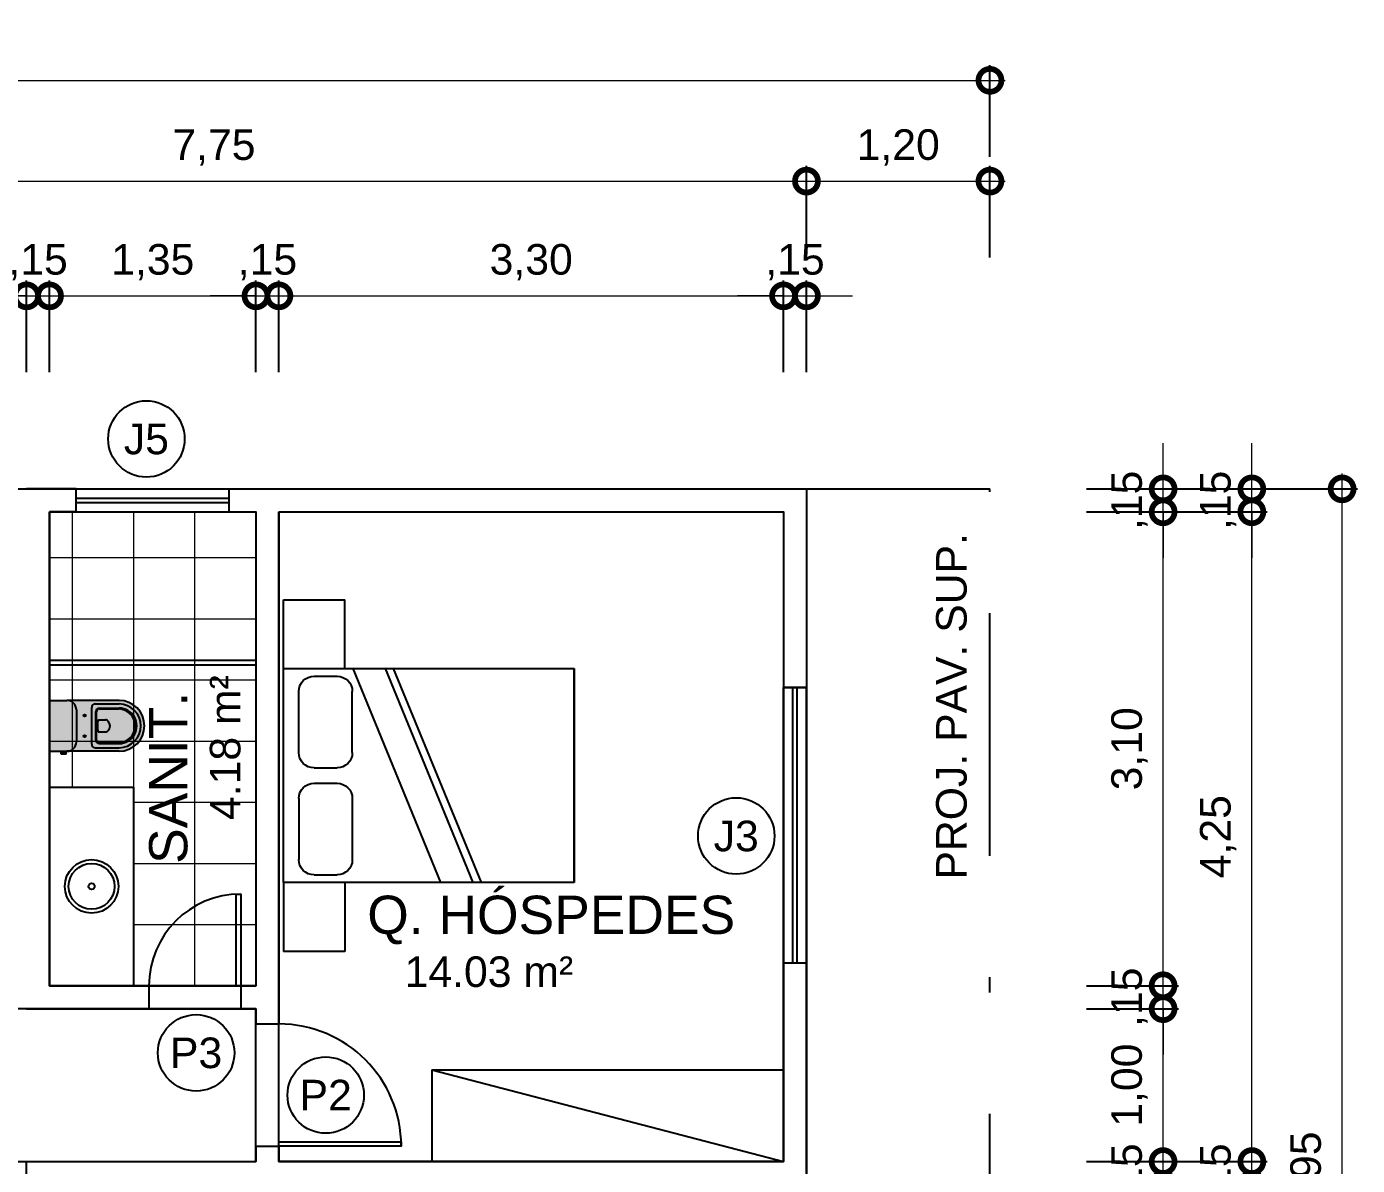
# Model space of a CAD drawing. Header units: metres. Extents: x 47788.9 to 47882.9, y 23411 to 23449.6.
# Drawn here: x 47833.12 to 47841.82, y 23425.49 to 23432.94 of the extents above; entities that cross this region are included whole.
import ezdxf
from ezdxf.enums import TextEntityAlignment as Align

# ---------------------------------------------------------------- set-up
doc = ezdxf.new("R2010")
doc.units = ezdxf.units.M
doc.header["$LTSCALE"] = 0.25
doc.linetypes.add('DASHDOT2', pattern=[12.7, 6.35, -3.175, 0, -3.175])
for name, color, linetype in [('0 @ 0.1', 7, 'Continuous'), ('ARQ_ALV CT', 5, 'Continuous'), ('ARQ_ALV VS', 2, 'Continuous'), ('ARQ_ESQ CT', 30, 'Continuous'), ('ARQ_MOB 01', 1, 'Continuous'), ('ARQ_PISO 01', 1, 'Continuous'), ('ARQ_PROJ SUP', 1, 'DASHDOT2'), ('ARQ_SAN 01', 1, 'Continuous'), ('ARQ_SAN 02', 2, 'Continuous'), ('ARQ_SIMB 01', 1, 'Continuous'), ('ARQ_TXT 01', 1, 'Continuous'), ('LOUÇA', 2, 'Continuous'), ('SIMB_02', 2, 'Continuous'), ('SIMB_TXT', 1, 'Continuous')]:
    doc.layers.add(name, color=color, linetype=linetype)
doc.layers.add('ARQ_0_AREAS', color=7, linetype='Continuous', true_color=0x5a1694, plot=False)
doc.layers.add('ARQ_CINZA 03', color=252, linetype='Continuous', lineweight=9)
doc.layers.add('ARQ_COTA_AZUL', color=5, linetype='Continuous', lineweight=20, true_color=0x0000ff)
doc.styles.add('Annot_2.0mm', font='arial.ttf', dxfattribs={"height": 2})
doc.styles.add('Annot_2.5mm', font='arial.ttf', dxfattribs={"height": 2.5})
doc.styles.add('cota', font='arial.ttf')
doc.styles.add('SIMB', font='arial.ttf')
doc.dimstyles.new('Info 01 - annot', dxfattribs={"dimtxt": 2, "dimasz": 3, "dimexe": 1, "dimexo": 1, "dimgap": 1, "dimtad": 1, "dimzin": 4, "dimtxsty": 'cota', "dimblk": 'DOTSMALL', "dimcen": 2, "dimdle": 1, "dimclrd": 256, "dimclre": 256, "dimclrt": 1, "dimazin": 2, "dimtfac": 0.09, "dimtix": 1, "dimtmove": 2, "dimatfit": 2, "dimfxl": 5, "dimfxlon": 1, "dimtolj": 1, "dimtzin": 4, "dimlwd": -1, "dimarcsym": 1})

# ---------------------------------------------------------------- blocks, each defined once
blk = doc.blocks.new('VASO_BELL')
at = {"true_color": 0xffffff}
h = blk.add_hatch(color=7, dxfattribs=at)
h.dxf.hatch_style = 1
edge = h.paths.add_edge_path()
edge.add_line((0, 0), (0.37, 0))
edge.add_line((0.37, 0), (0.37, -0.126))
edge.add_line((0.37, -0.126), (0.37, -0.505))
edge.add_arc((0.185, -0.505), 0.185, -180, 0, ccw=False)
edge.add_line((0, -0.505), (0, -0.126))
edge.add_line((0, -0.126), (0, 0))
h = blk.add_hatch(color=7, dxfattribs=at)
h.dxf.hatch_style = 1
h.paths.add_polyline_path([(-0.0067, -0.0855), (-0.0217, -0.0855), (-0.0217, -0.1205), (-0.0067, -0.1205)])
h = blk.add_hatch(color=7, dxfattribs=at)
h.dxf.hatch_style = 1
h.paths.add_polyline_path([(0, -0.089), (-0.0067, -0.089), (-0.0067, -0.1171), (0, -0.1171)])
at = {"layer": 'ARQ_SAN 01'}
for p, q in [((0.0565, -0.3611), (0.0565, -0.505)), ((0.0625, -0.3611), (0.0625, -0.505)), ((0.0815, -0.3361), (0.2885, -0.3361)), ((0.0815, -0.3421), (0.2885, -0.3421)), ((0.141, -0.3532), (0.141, -0.4061)), ((0.229, -0.3532), (0.229, -0.4061)), ((0.3075, -0.3611), (0.3075, -0.505)), ((0.3135, -0.3611), (0.3135, -0.505))]:
    blk.add_line(p, q, dxfattribs=at)
for centre in [(0.11, -0.255), (0.26, -0.255)]:
    blk.add_circle(centre, 0.0075, dxfattribs=at)
for centre, radius, start, end in [((0.0815, -0.3611), 0.025, 90, 180), ((0.0815, -0.3611), 0.019, 90, 180), ((0.1911, -0.5922), 0.2442, 91.42642, 101.83306), ((0.1789, -0.5922), 0.2442, 78.16694, 88.57358), ((0.2885, -0.3611), 0.025, 0, 90), ((0.2885, -0.3611), 0.019, 0, 90), ((0.168, -0.4061), 0.027, 180, 229.16778), ((0.185, -0.3864), 0.053, 229.16778, 310.83222), ((0.202, -0.4061), 0.027, 310.83222, 0), ((0.185, -0.5055), 0.1285, 179.77728, 0.22272), ((0.185, -0.4994), 0.1226, 182.60055, 357.39945)]:
    blk.add_arc(centre, radius, start, end, dxfattribs=at)
at = {"layer": 'ARQ_SAN 02'}
for p, q in [((0, 0), (0, -0.126)), ((0, 0), (0.37, 0)), ((0.37, 0), (0.37, -0.126)), ((-0.0217, -0.0855), (-0.0065, -0.0855)), ((-0.0217, -0.1205), (-0.0217, -0.0855)), ((-0.0067, -0.1205), (-0.0067, -0.0855)), ((0, -0.089), (-0.0067, -0.089)), ((-0.0217, -0.1205), (-0.0067, -0.1205)), ((0, -0.1171), (-0.0067, -0.1171)), ((0, -0.505), (0, -0.126)), ((0.37, -0.505), (0.37, -0.126)), ((0.301, -0.195), (0.069, -0.195)), ((0.026, -0.3311), (0.026, -0.505)), ((0.051, -0.3061), (0.319, -0.3061)), ((0.344, -0.3311), (0.344, -0.505))]:
    blk.add_line(p, q, dxfattribs=at)
for centre, radius, start, end in [((0.069, -0.126), 0.069, 180, 270), ((0.301, -0.126), 0.069, 270, 0), ((0.051, -0.3311), 0.025, 90, 180), ((0.319, -0.3311), 0.025, 0, 90), ((0.185, -0.505), 0.185, 180, 0), ((0.185, -0.505), 0.159, 180, 0)]:
    blk.add_arc(centre, radius, start, end, dxfattribs=at)
blk = doc.blocks.new('_DotSmall')
at = {"color": 0, "linetype": 'ByBlock', "const_width": 0.5}
blk.add_lwpolyline([(-0.0625, 0, 1), (0.0625, 0, 1)], format="xyb", close=True, dxfattribs=at)
blk = doc.blocks.new('*D73')
at = {"layer": 'ARQ_COTA_AZUL', "transparency": 16777216}
for p, q in [((47840.551, 23425.5128), (47840.551, 23425.8128)), ((47840.551, 23425.3628), (47840.551, 23425.5128)), ((47840.551, 23425.3628), (47840.551, 23425.0628))]:
    blk.add_line(p, q, dxfattribs=at)
at = {"layer": 'ARQ_COTA_AZUL', "lineweight": -2, "transparency": 16777216}
for p, q in [((47840.051, 23425.5128), (47840.651, 23425.5128)), ((47840.051, 23425.3628), (47840.651, 23425.3628))]:
    blk.add_line(p, q, dxfattribs=at)
at = {"layer": 'Defpoints', "color": 0, "transparency": 16777216}
for p in [(47838.0688, 23425.5128), (47840.551, 23425.5128), (47838.0688, 23425.3628)]:
    blk.add_point(p, dxfattribs=at)
at = {"layer": 'ARQ_COTA_AZUL', "transparency": 16777216, "xscale": 0.3, "yscale": 0.3, "zscale": 0.3}
for p, rotation in [((47840.551, 23425.5128), 270), ((47840.551, 23425.3628), 90)]:
    blk.add_blockref('_DotSmall', p, dxfattribs=dict(at, rotation=rotation))
at = {"layer": 'ARQ_COTA_AZUL', "color": 1, "transparency": 16777216, "insert": (47840.3308, 23425.4378), "char_height": 0.2, "attachment_point": 5, "rotation": 90, "style": 'cota'}
blk.add_mtext('\\A1;,15', dxfattribs=at)
blk = doc.blocks.new('*D74')
at = {"layer": 'ARQ_COTA_AZUL', "transparency": 16777216}
blk.add_line((47840.551, 23425.4128), (47840.551, 23426.6128), dxfattribs=at)
at = {"layer": 'ARQ_COTA_AZUL', "lineweight": -2, "transparency": 16777216}
for p, q in [((47840.051, 23426.5128), (47840.651, 23426.5128)), ((47840.051, 23425.5128), (47840.651, 23425.5128))]:
    blk.add_line(p, q, dxfattribs=at)
at = {"layer": 'Defpoints', "color": 0, "transparency": 16777216}
for p in [(47833.9188, 23426.5128), (47840.551, 23426.5128), (47838.0688, 23425.5128)]:
    blk.add_point(p, dxfattribs=at)
at = {"layer": 'ARQ_COTA_AZUL', "transparency": 16777216, "xscale": 0.3, "yscale": 0.3, "zscale": 0.3}
for p, rotation in [((47840.551, 23426.5128), 90), ((47840.551, 23425.5128), 270)]:
    blk.add_blockref('_DotSmall', p, dxfattribs=dict(at, rotation=rotation))
at = {"layer": 'ARQ_COTA_AZUL', "color": 1, "transparency": 16777216, "insert": (47840.3308, 23426.0128), "char_height": 0.2, "attachment_point": 5, "rotation": 90, "style": 'cota'}
blk.add_mtext('\\A1;1,00', dxfattribs=at)
blk = doc.blocks.new('*D75')
at = {"layer": 'ARQ_COTA_AZUL', "transparency": 16777216}
for p, q in [((47840.551, 23426.6628), (47840.551, 23426.9628)), ((47840.551, 23426.5128), (47840.551, 23426.6628)), ((47840.551, 23426.5128), (47840.551, 23426.2128))]:
    blk.add_line(p, q, dxfattribs=at)
at = {"layer": 'ARQ_COTA_AZUL', "lineweight": -2, "transparency": 16777216}
for p, q in [((47840.051, 23426.6628), (47840.651, 23426.6628)), ((47840.051, 23426.5128), (47840.651, 23426.5128))]:
    blk.add_line(p, q, dxfattribs=at)
at = {"layer": 'Defpoints', "color": 0, "transparency": 16777216}
for p in [(47833.9188, 23426.6628), (47840.551, 23426.6628), (47833.9188, 23426.5128)]:
    blk.add_point(p, dxfattribs=at)
at = {"layer": 'ARQ_COTA_AZUL', "transparency": 16777216, "xscale": 0.3, "yscale": 0.3, "zscale": 0.3}
for p, rotation in [((47840.551, 23426.6628), 270), ((47840.551, 23426.5128), 90)]:
    blk.add_blockref('_DotSmall', p, dxfattribs=dict(at, rotation=rotation))
at = {"layer": 'ARQ_COTA_AZUL', "color": 1, "transparency": 16777216, "insert": (47840.3308, 23426.5878), "char_height": 0.2, "attachment_point": 5, "rotation": 90, "style": 'cota'}
blk.add_mtext('\\A1;,15', dxfattribs=at)
blk = doc.blocks.new('*D76')
at = {"layer": 'ARQ_COTA_AZUL', "transparency": 16777216}
blk.add_line((47840.551, 23426.5628), (47840.551, 23429.8628), dxfattribs=at)
at = {"layer": 'ARQ_COTA_AZUL', "lineweight": -2, "transparency": 16777216}
for p, q in [((47840.051, 23429.7628), (47840.651, 23429.7628)), ((47840.051, 23426.6628), (47840.651, 23426.6628))]:
    blk.add_line(p, q, dxfattribs=at)
at = {"layer": 'Defpoints', "color": 0, "transparency": 16777216}
for p in [(47838.0688, 23429.7628), (47840.551, 23429.7628), (47833.9188, 23426.6628)]:
    blk.add_point(p, dxfattribs=at)
at = {"layer": 'ARQ_COTA_AZUL', "transparency": 16777216, "xscale": 0.3, "yscale": 0.3, "zscale": 0.3}
for p, rotation in [((47840.551, 23429.7628), 90), ((47840.551, 23426.6628), 270)]:
    blk.add_blockref('_DotSmall', p, dxfattribs=dict(at, rotation=rotation))
at = {"layer": 'ARQ_COTA_AZUL', "color": 1, "transparency": 16777216, "insert": (47840.3308, 23428.2128), "char_height": 0.2, "attachment_point": 5, "rotation": 90, "style": 'cota'}
blk.add_mtext('\\A1;3,10', dxfattribs=at)
blk = doc.blocks.new('*D77')
at = {"layer": 'ARQ_COTA_AZUL', "transparency": 16777216}
for p, q in [((47840.551, 23429.9128), (47840.551, 23430.2128)), ((47840.551, 23429.7628), (47840.551, 23429.9128)), ((47840.551, 23429.7628), (47840.551, 23429.4628))]:
    blk.add_line(p, q, dxfattribs=at)
at = {"layer": 'ARQ_COTA_AZUL', "lineweight": -2, "transparency": 16777216}
for p, q in [((47840.051, 23429.9128), (47840.651, 23429.9128)), ((47840.051, 23429.7628), (47840.651, 23429.7628))]:
    blk.add_line(p, q, dxfattribs=at)
at = {"layer": 'Defpoints', "color": 0, "transparency": 16777216}
for p in [(47838.2188, 23429.9128), (47840.551, 23429.9128), (47838.0688, 23429.7628)]:
    blk.add_point(p, dxfattribs=at)
at = {"layer": 'ARQ_COTA_AZUL', "transparency": 16777216, "xscale": 0.3, "yscale": 0.3, "zscale": 0.3}
for p, rotation in [((47840.551, 23429.9128), 270), ((47840.551, 23429.7628), 90)]:
    blk.add_blockref('_DotSmall', p, dxfattribs=dict(at, rotation=rotation))
at = {"layer": 'ARQ_COTA_AZUL', "color": 1, "transparency": 16777216, "insert": (47840.3308, 23429.8378), "char_height": 0.2, "attachment_point": 5, "rotation": 90, "style": 'cota'}
blk.add_mtext('\\A1;,15', dxfattribs=at)
blk = doc.blocks.new('*D83')
at = {"layer": 'ARQ_COTA_AZUL', "lineweight": -2, "transparency": 16777216}
for p, q in [((47830.6188, 23430.6753), (47830.6188, 23431.2753)), ((47833.1188, 23430.6753), (47833.1188, 23431.2753))]:
    blk.add_line(p, q, dxfattribs=at)
at = {"layer": 'ARQ_COTA_AZUL', "transparency": 16777216}
blk.add_line((47830.5188, 23431.1753), (47833.2188, 23431.1753), dxfattribs=at)
at = {"layer": 'Defpoints', "color": 0, "transparency": 16777216}
for p in [(47833.1188, 23431.1753), (47830.6188, 23429.9128), (47833.1188, 23429.9128)]:
    blk.add_point(p, dxfattribs=at)
at = {"layer": 'ARQ_COTA_AZUL', "transparency": 16777216, "xscale": 0.3, "yscale": 0.3, "zscale": 0.3, "rotation": 180}
blk.add_blockref('_DotSmall', (47830.6188, 23431.1753), dxfattribs=at)
at = {"layer": 'ARQ_COTA_AZUL', "transparency": 16777216, "xscale": 0.3, "yscale": 0.3, "zscale": 0.3}
blk.add_blockref('_DotSmall', (47833.1188, 23431.1753), dxfattribs=at)
at = {"layer": 'ARQ_COTA_AZUL', "color": 1, "transparency": 16777216, "insert": (47831.8688, 23431.3955), "char_height": 0.2, "attachment_point": 5, "style": 'cota'}
blk.add_mtext('\\A1;2,50', dxfattribs=at)
blk = doc.blocks.new('*D84')
at = {"layer": 'ARQ_COTA_AZUL', "lineweight": -2, "transparency": 16777216}
for p, q in [((47833.1188, 23430.6753), (47833.1188, 23431.2753)), ((47833.2688, 23430.6753), (47833.2688, 23431.2753))]:
    blk.add_line(p, q, dxfattribs=at)
at = {"layer": 'ARQ_COTA_AZUL', "transparency": 16777216}
for p, q in [((47833.1188, 23431.1753), (47832.8188, 23431.1753)), ((47833.1188, 23431.1753), (47833.2688, 23431.1753)), ((47833.2688, 23431.1753), (47833.5688, 23431.1753))]:
    blk.add_line(p, q, dxfattribs=at)
at = {"layer": 'Defpoints', "color": 0, "transparency": 16777216}
for p in [(47833.2688, 23431.1753), (47833.1188, 23429.9128), (47833.2688, 23429.7628)]:
    blk.add_point(p, dxfattribs=at)
at = {"layer": 'ARQ_COTA_AZUL', "transparency": 16777216, "xscale": 0.3, "yscale": 0.3, "zscale": 0.3}
blk.add_blockref('_DotSmall', (47833.1188, 23431.1753), dxfattribs=at)
at = {"layer": 'ARQ_COTA_AZUL', "transparency": 16777216, "xscale": 0.3, "yscale": 0.3, "zscale": 0.3, "rotation": 180}
blk.add_blockref('_DotSmall', (47833.2688, 23431.1753), dxfattribs=at)
at = {"layer": 'ARQ_COTA_AZUL', "color": 1, "transparency": 16777216, "insert": (47833.1938, 23431.3955), "char_height": 0.2, "attachment_point": 5, "style": 'cota'}
blk.add_mtext('\\A1;,15', dxfattribs=at)
blk = doc.blocks.new('*D85')
at = {"layer": 'ARQ_COTA_AZUL', "lineweight": -2, "transparency": 16777216}
for p, q in [((47833.2688, 23430.6753), (47833.2688, 23431.2753)), ((47834.6188, 23430.6753), (47834.6188, 23431.2753))]:
    blk.add_line(p, q, dxfattribs=at)
at = {"layer": 'ARQ_COTA_AZUL', "transparency": 16777216}
blk.add_line((47833.1688, 23431.1753), (47834.7188, 23431.1753), dxfattribs=at)
at = {"layer": 'Defpoints', "color": 0, "transparency": 16777216}
for p in [(47834.6188, 23431.1753), (47833.2688, 23429.7628), (47834.6188, 23429.7628)]:
    blk.add_point(p, dxfattribs=at)
at = {"layer": 'ARQ_COTA_AZUL', "transparency": 16777216, "xscale": 0.3, "yscale": 0.3, "zscale": 0.3, "rotation": 180}
blk.add_blockref('_DotSmall', (47833.2688, 23431.1753), dxfattribs=at)
at = {"layer": 'ARQ_COTA_AZUL', "transparency": 16777216, "xscale": 0.3, "yscale": 0.3, "zscale": 0.3}
blk.add_blockref('_DotSmall', (47834.6188, 23431.1753), dxfattribs=at)
at = {"layer": 'ARQ_COTA_AZUL', "color": 1, "transparency": 16777216, "insert": (47833.9438, 23431.3955), "char_height": 0.2, "attachment_point": 5, "style": 'cota'}
blk.add_mtext('\\A1;1,35', dxfattribs=at)
blk = doc.blocks.new('*D86')
at = {"layer": 'ARQ_COTA_AZUL', "lineweight": -2, "transparency": 16777216}
for p, q in [((47834.6188, 23430.6753), (47834.6188, 23431.2753)), ((47834.7688, 23430.6753), (47834.7688, 23431.2753))]:
    blk.add_line(p, q, dxfattribs=at)
at = {"layer": 'ARQ_COTA_AZUL', "transparency": 16777216}
for p, q in [((47834.6188, 23431.1753), (47834.3188, 23431.1753)), ((47834.6188, 23431.1753), (47834.7688, 23431.1753)), ((47834.7688, 23431.1753), (47835.0688, 23431.1753))]:
    blk.add_line(p, q, dxfattribs=at)
at = {"layer": 'Defpoints', "color": 0, "transparency": 16777216}
for p in [(47834.7688, 23431.1753), (47834.6188, 23429.7628), (47834.7688, 23429.7628)]:
    blk.add_point(p, dxfattribs=at)
at = {"layer": 'ARQ_COTA_AZUL', "transparency": 16777216, "xscale": 0.3, "yscale": 0.3, "zscale": 0.3}
blk.add_blockref('_DotSmall', (47834.6188, 23431.1753), dxfattribs=at)
at = {"layer": 'ARQ_COTA_AZUL', "transparency": 16777216, "xscale": 0.3, "yscale": 0.3, "zscale": 0.3, "rotation": 180}
blk.add_blockref('_DotSmall', (47834.7688, 23431.1753), dxfattribs=at)
at = {"layer": 'ARQ_COTA_AZUL', "color": 1, "transparency": 16777216, "insert": (47834.6938, 23431.3955), "char_height": 0.2, "attachment_point": 5, "style": 'cota'}
blk.add_mtext('\\A1;,15', dxfattribs=at)
blk = doc.blocks.new('*D87')
at = {"layer": 'ARQ_COTA_AZUL', "lineweight": -2, "transparency": 16777216}
for p, q in [((47834.7688, 23430.6753), (47834.7688, 23431.2753)), ((47838.0688, 23430.6753), (47838.0688, 23431.2753))]:
    blk.add_line(p, q, dxfattribs=at)
at = {"layer": 'ARQ_COTA_AZUL', "transparency": 16777216}
blk.add_line((47834.6688, 23431.1753), (47838.1688, 23431.1753), dxfattribs=at)
at = {"layer": 'Defpoints', "color": 0, "transparency": 16777216}
for p in [(47838.0688, 23431.1753), (47834.7688, 23429.7628), (47838.0688, 23429.7628)]:
    blk.add_point(p, dxfattribs=at)
at = {"layer": 'ARQ_COTA_AZUL', "transparency": 16777216, "xscale": 0.3, "yscale": 0.3, "zscale": 0.3, "rotation": 180}
blk.add_blockref('_DotSmall', (47834.7688, 23431.1753), dxfattribs=at)
at = {"layer": 'ARQ_COTA_AZUL', "transparency": 16777216, "xscale": 0.3, "yscale": 0.3, "zscale": 0.3}
blk.add_blockref('_DotSmall', (47838.0688, 23431.1753), dxfattribs=at)
at = {"layer": 'ARQ_COTA_AZUL', "color": 1, "transparency": 16777216, "insert": (47836.4188, 23431.3955), "char_height": 0.2, "attachment_point": 5, "style": 'cota'}
blk.add_mtext('\\A1;3,30', dxfattribs=at)
blk = doc.blocks.new('*D88')
at = {"layer": 'ARQ_COTA_AZUL', "lineweight": -2, "transparency": 16777216}
for p, q in [((47838.0688, 23430.6753), (47838.0688, 23431.2753)), ((47838.2188, 23430.6753), (47838.2188, 23431.2753))]:
    blk.add_line(p, q, dxfattribs=at)
at = {"layer": 'ARQ_COTA_AZUL', "transparency": 16777216}
for p, q in [((47838.0688, 23431.1753), (47837.7688, 23431.1753)), ((47838.0688, 23431.1753), (47838.2188, 23431.1753)), ((47838.2188, 23431.1753), (47838.5188, 23431.1753))]:
    blk.add_line(p, q, dxfattribs=at)
at = {"layer": 'Defpoints', "color": 0, "transparency": 16777216}
for p in [(47838.2188, 23431.1753), (47838.2188, 23429.9128), (47838.0688, 23429.7628)]:
    blk.add_point(p, dxfattribs=at)
at = {"layer": 'ARQ_COTA_AZUL', "transparency": 16777216, "xscale": 0.3, "yscale": 0.3, "zscale": 0.3}
blk.add_blockref('_DotSmall', (47838.0688, 23431.1753), dxfattribs=at)
at = {"layer": 'ARQ_COTA_AZUL', "transparency": 16777216, "xscale": 0.3, "yscale": 0.3, "zscale": 0.3, "rotation": 180}
blk.add_blockref('_DotSmall', (47838.2188, 23431.1753), dxfattribs=at)
at = {"layer": 'ARQ_COTA_AZUL', "color": 1, "transparency": 16777216, "insert": (47838.1438, 23431.3955), "char_height": 0.2, "attachment_point": 5, "style": 'cota'}
blk.add_mtext('\\A1;,15', dxfattribs=at)
blk = doc.blocks.new('*D91')
at = {"layer": 'ARQ_COTA_AZUL', "transparency": 16777216}
for p, q in [((47841.1314, 23425.5128), (47841.1314, 23425.8128)), ((47841.1314, 23425.3628), (47841.1314, 23425.5128)), ((47841.1314, 23425.3628), (47841.1314, 23425.0628))]:
    blk.add_line(p, q, dxfattribs=at)
at = {"layer": 'ARQ_COTA_AZUL', "lineweight": -2, "transparency": 16777216}
for p, q in [((47840.6314, 23425.5128), (47841.2314, 23425.5128)), ((47840.6314, 23425.3628), (47841.2314, 23425.3628))]:
    blk.add_line(p, q, dxfattribs=at)
at = {"layer": 'Defpoints', "color": 0, "transparency": 16777216}
for p in [(47838.0688, 23425.5128), (47841.1314, 23425.5128), (47838.0688, 23425.3628)]:
    blk.add_point(p, dxfattribs=at)
at = {"layer": 'ARQ_COTA_AZUL', "transparency": 16777216, "xscale": 0.3, "yscale": 0.3, "zscale": 0.3}
for p, rotation in [((47841.1314, 23425.5128), 270), ((47841.1314, 23425.3628), 90)]:
    blk.add_blockref('_DotSmall', p, dxfattribs=dict(at, rotation=rotation))
at = {"layer": 'ARQ_COTA_AZUL', "color": 1, "transparency": 16777216, "insert": (47840.9112, 23425.4378), "char_height": 0.2, "attachment_point": 5, "rotation": 90, "style": 'cota'}
blk.add_mtext('\\A1;,15', dxfattribs=at)
blk = doc.blocks.new('*D92')
at = {"layer": 'ARQ_COTA_AZUL', "transparency": 16777216}
blk.add_line((47841.1314, 23425.4128), (47841.1314, 23429.8628), dxfattribs=at)
at = {"layer": 'ARQ_COTA_AZUL', "lineweight": -2, "transparency": 16777216}
for p, q in [((47840.6314, 23429.7628), (47841.2314, 23429.7628)), ((47840.6314, 23425.5128), (47841.2314, 23425.5128))]:
    blk.add_line(p, q, dxfattribs=at)
at = {"layer": 'Defpoints', "color": 0, "transparency": 16777216}
for p in [(47838.0688, 23429.7628), (47841.1314, 23429.7628), (47838.0688, 23425.5128)]:
    blk.add_point(p, dxfattribs=at)
at = {"layer": 'ARQ_COTA_AZUL', "transparency": 16777216, "xscale": 0.3, "yscale": 0.3, "zscale": 0.3}
for p, rotation in [((47841.1314, 23429.7628), 90), ((47841.1314, 23425.5128), 270)]:
    blk.add_blockref('_DotSmall', p, dxfattribs=dict(at, rotation=rotation))
at = {"layer": 'ARQ_COTA_AZUL', "color": 1, "transparency": 16777216, "insert": (47840.9112, 23427.6378), "char_height": 0.2, "attachment_point": 5, "rotation": 90, "style": 'cota'}
blk.add_mtext('\\A1;4,25', dxfattribs=at)
blk = doc.blocks.new('*D93')
at = {"layer": 'ARQ_COTA_AZUL', "transparency": 16777216}
for p, q in [((47841.1314, 23429.9128), (47841.1314, 23430.2128)), ((47841.1314, 23429.7628), (47841.1314, 23429.9128)), ((47841.1314, 23429.7628), (47841.1314, 23429.4628))]:
    blk.add_line(p, q, dxfattribs=at)
at = {"layer": 'ARQ_COTA_AZUL', "lineweight": -2, "transparency": 16777216}
for p, q in [((47840.6314, 23429.9128), (47841.2314, 23429.9128)), ((47840.6314, 23429.7628), (47841.2314, 23429.7628))]:
    blk.add_line(p, q, dxfattribs=at)
at = {"layer": 'Defpoints', "color": 0, "transparency": 16777216}
for p in [(47838.2188, 23429.9128), (47841.1314, 23429.9128), (47838.0688, 23429.7628)]:
    blk.add_point(p, dxfattribs=at)
at = {"layer": 'ARQ_COTA_AZUL', "transparency": 16777216, "xscale": 0.3, "yscale": 0.3, "zscale": 0.3}
for p, rotation in [((47841.1314, 23429.9128), 270), ((47841.1314, 23429.7628), 90)]:
    blk.add_blockref('_DotSmall', p, dxfattribs=dict(at, rotation=rotation))
at = {"layer": 'ARQ_COTA_AZUL', "color": 1, "transparency": 16777216, "insert": (47840.9112, 23429.8378), "char_height": 0.2, "attachment_point": 5, "rotation": 90, "style": 'cota'}
blk.add_mtext('\\A1;,15', dxfattribs=at)
blk = doc.blocks.new('*D94')
at = {"layer": 'ARQ_COTA_AZUL', "transparency": 16777216}
blk.add_line((47841.7217, 23420.8628), (47841.7217, 23430.0128), dxfattribs=at)
at = {"layer": 'ARQ_COTA_AZUL', "lineweight": -2, "transparency": 16777216}
for p, q in [((47841.2217, 23429.9128), (47841.8217, 23429.9128)), ((47841.2217, 23420.9628), (47841.8217, 23420.9628))]:
    blk.add_line(p, q, dxfattribs=at)
at = {"layer": 'Defpoints', "color": 0, "transparency": 16777216}
for p in [(47838.2188, 23429.9128), (47841.7217, 23429.9128), (47838.2188, 23420.9628)]:
    blk.add_point(p, dxfattribs=at)
at = {"layer": 'ARQ_COTA_AZUL', "transparency": 16777216, "xscale": 0.3, "yscale": 0.3, "zscale": 0.3}
for p, rotation in [((47841.7217, 23429.9128), 90), ((47841.7217, 23420.9628), 270)]:
    blk.add_blockref('_DotSmall', p, dxfattribs=dict(at, rotation=rotation))
at = {"layer": 'ARQ_COTA_AZUL', "color": 1, "transparency": 16777216, "insert": (47841.5015, 23425.4378), "char_height": 0.2, "attachment_point": 5, "rotation": 90, "style": 'cota'}
blk.add_mtext('\\A1;8,95', dxfattribs=at)
blk = doc.blocks.new('*D103')
at = {"layer": 'ARQ_COTA_AZUL', "lineweight": -2, "transparency": 16777216}
for p, q in [((47830.4688, 23431.4259), (47830.4688, 23432.0259)), ((47838.2188, 23431.4259), (47838.2188, 23432.0259))]:
    blk.add_line(p, q, dxfattribs=at)
at = {"layer": 'ARQ_COTA_AZUL', "transparency": 16777216}
blk.add_line((47830.3688, 23431.9259), (47838.3188, 23431.9259), dxfattribs=at)
at = {"layer": 'Defpoints', "color": 0, "transparency": 16777216}
for p in [(47838.2188, 23431.9259), (47830.4688, 23429.9128), (47838.2188, 23429.9128)]:
    blk.add_point(p, dxfattribs=at)
at = {"layer": 'ARQ_COTA_AZUL', "transparency": 16777216, "xscale": 0.3, "yscale": 0.3, "zscale": 0.3, "rotation": 180}
blk.add_blockref('_DotSmall', (47830.4688, 23431.9259), dxfattribs=at)
at = {"layer": 'ARQ_COTA_AZUL', "transparency": 16777216, "xscale": 0.3, "yscale": 0.3, "zscale": 0.3}
blk.add_blockref('_DotSmall', (47838.2188, 23431.9259), dxfattribs=at)
at = {"layer": 'ARQ_COTA_AZUL', "color": 1, "transparency": 16777216, "insert": (47834.3438, 23432.1457), "char_height": 0.2, "attachment_point": 5, "style": 'cota'}
blk.add_mtext('\\A1;7,75', dxfattribs=at)
blk = doc.blocks.new('*D104')
at = {"layer": 'ARQ_COTA_AZUL', "lineweight": -2, "transparency": 16777216}
for p, q in [((47838.2188, 23431.4259), (47838.2188, 23432.0259)), ((47839.4188, 23431.4259), (47839.4188, 23432.0259))]:
    blk.add_line(p, q, dxfattribs=at)
at = {"layer": 'ARQ_COTA_AZUL', "transparency": 16777216}
blk.add_line((47838.1188, 23431.9259), (47839.5188, 23431.9259), dxfattribs=at)
at = {"layer": 'Defpoints', "color": 0, "transparency": 16777216}
for p in [(47839.4188, 23431.9259), (47838.2188, 23429.9128), (47839.4188, 23429.9128)]:
    blk.add_point(p, dxfattribs=at)
at = {"layer": 'ARQ_COTA_AZUL', "transparency": 16777216, "xscale": 0.3, "yscale": 0.3, "zscale": 0.3, "rotation": 180}
blk.add_blockref('_DotSmall', (47838.2188, 23431.9259), dxfattribs=at)
at = {"layer": 'ARQ_COTA_AZUL', "transparency": 16777216, "xscale": 0.3, "yscale": 0.3, "zscale": 0.3}
blk.add_blockref('_DotSmall', (47839.4188, 23431.9259), dxfattribs=at)
at = {"layer": 'ARQ_COTA_AZUL', "color": 1, "transparency": 16777216, "insert": (47838.8188, 23432.1461), "char_height": 0.2, "attachment_point": 5, "style": 'cota'}
blk.add_mtext('\\A1;1,20', dxfattribs=at)
blk = doc.blocks.new('*D105')
at = {"layer": 'ARQ_COTA_AZUL', "lineweight": -2, "transparency": 16777216}
for p, q in [((47825.6188, 23432.085), (47825.6188, 23432.685)), ((47839.4188, 23432.085), (47839.4188, 23432.685))]:
    blk.add_line(p, q, dxfattribs=at)
at = {"layer": 'ARQ_COTA_AZUL', "transparency": 16777216}
blk.add_line((47825.5188, 23432.585), (47839.5188, 23432.585), dxfattribs=at)
at = {"layer": 'Defpoints', "color": 0, "transparency": 16777216}
for p in [(47839.4188, 23432.585), (47839.4188, 23429.9128), (47825.6188, 23428.6628)]:
    blk.add_point(p, dxfattribs=at)
at = {"layer": 'ARQ_COTA_AZUL', "transparency": 16777216, "xscale": 0.3, "yscale": 0.3, "zscale": 0.3, "rotation": 180}
blk.add_blockref('_DotSmall', (47825.6188, 23432.585), dxfattribs=at)
at = {"layer": 'ARQ_COTA_AZUL', "transparency": 16777216, "xscale": 0.3, "yscale": 0.3, "zscale": 0.3}
blk.add_blockref('_DotSmall', (47839.4188, 23432.585), dxfattribs=at)
at = {"layer": 'ARQ_COTA_AZUL', "color": 1, "transparency": 16777216, "insert": (47832.5188, 23432.8052), "char_height": 0.2, "attachment_point": 5, "style": 'cota'}
blk.add_mtext('\\A1;13,80', dxfattribs=at)
blk = doc.blocks.new('*U25')
at = {"layer": 'SIMB_02'}
blk.add_circle((0, 0), 2.5, dxfattribs=at)
at = {"layer": 'SIMB_TXT', "style": 'SIMB'}
blk.add_attdef('CDESQ', text='', height=2, dxfattribs=at).set_placement((0, 0), align=Align.MIDDLE_CENTER)
blk = doc.blocks.new('CAMA 180')
at = {"layer": 'ARQ_MOB 01'}
for p, q in [((0.4, 1.15), (0, 1.15)), ((0, 0.7), (0, 1.15)), ((0.4, 0.7), (0.4, 1.15)), ((1.9, 0.7), (0, 0.7)), ((0, 0.7), (0, -0.7)), ((0.4525, -0.7), (1.026, 0.7)), ((0.665, -0.7), (1.2385, 0.7)), ((0.7181, -0.7), (1.2916, 0.7)), ((1.9, -0.7), (1.9, 0.7)), ((1.9, 0.7), (1.9, -0.7)), ((0.2, 0.6501), (0.35, 0.6501)), ((0.1, 0.1501), (0.1, 0.5501)), ((0.45, 0.1501), (0.45, 0.5501)), ((0.2, 0.0501), (0.35, 0.0501)), ((0.2, -0.0501), (0.35, -0.0501)), ((0.1, -0.1501), (0.1, -0.5501)), ((0.45, -0.1501), (0.45, -0.5501)), ((0.2, -0.6501), (0.35, -0.6501)), ((0, -0.7), (1.9, -0.7)), ((0, -0.7), (0, -1.15)), ((0.4, -0.7), (0.4, -1.15)), ((0, -1.15), (0.4, -1.15))]:
    blk.add_line(p, q, dxfattribs=at)
for centre, start, end in [((0.2, 0.5501), 90, 180), ((0.35, 0.5501), 0, 90), ((0.2, 0.1501), 180, 270), ((0.35, 0.1501), 270, 0), ((0.2, -0.1501), 90, 180), ((0.35, -0.1501), 0, 90), ((0.2, -0.5501), 180, 270), ((0.35, -0.5501), 270, 0)]:
    blk.add_arc(centre, 0.1, start, end, dxfattribs=at)

msp = doc.modelspace()

# ---------------------------------------------------------------- hatches: boundary and pattern name
at = {"layer": 'ARQ_CINZA 03'}
h = msp.add_hatch(dxfattribs=at)
h.set_pattern_fill('_USER', color=256, scale=0.4, angle=-90, double=1, pattern_type=0)
h.set_pattern_definition([(270, (47834.61883, 23426.66282), (0.4, -2e-16), []), (0, (47834.61883, 23426.66282), (0, 0.4), [])])
h.paths.add_polyline_path([(47833.8188, 23427.9628), (47833.8188, 23426.6628), (47834.6188, 23426.6628), (47834.6188, 23429.7628), (47833.2688, 23429.7628), (47833.2688, 23427.9628)])

# ---------------------------------------------------------------- linework, layer by layer
at = {"layer": 'ARQ_0_AREAS'}
for points in [[(47825.6188, 23428.6628), (47830.4688, 23428.6628), (47830.4688, 23429.9128), (47838.2188, 23429.9128), (47838.2188, 23420.9628), (47830.4688, 23420.9628), (47830.4688, 23422.2128), (47825.6188, 23422.2128)], [(47833.2688, 23429.7628), (47834.6188, 23429.7628), (47834.6188, 23426.6628), (47833.2688, 23426.6628)], [(47834.7688, 23429.7628), (47838.0688, 23429.7628), (47838.0688, 23425.5128), (47834.7688, 23425.5128)], [(47830.6188, 23425.5128), (47834.6188, 23425.5128), (47834.6188, 23426.5128), (47830.6188, 23426.5128)]]:
    msp.add_lwpolyline(points, close=True, dxfattribs=at)
at = {"layer": 'ARQ_ALV CT'}
for p, q in [((47833.4438, 23429.9128), (47833.1188, 23429.9128)), ((47833.4438, 23429.9128), (47834.4438, 23429.9128)), ((47834.4438, 23429.9128), (47838.2188, 23429.9128)), ((47838.2188, 23429.9128), (47838.2188, 23428.6128)), ((47833.4438, 23429.7628), (47833.2688, 23429.7628)), ((47833.2688, 23429.7628), (47833.2688, 23426.6628)), ((47833.4438, 23429.7628), (47834.4438, 23429.7628)), ((47834.4438, 23429.7628), (47834.6188, 23429.7628)), ((47834.6188, 23429.7628), (47834.6188, 23426.6628)), ((47834.7688, 23429.7628), (47834.7688, 23426.4128)), ((47834.7688, 23429.7628), (47838.0688, 23429.7628)), ((47838.0688, 23429.7628), (47838.0688, 23428.6128)), ((47838.2188, 23428.6128), (47838.0688, 23428.6128)), ((47838.0688, 23428.6128), (47838.2188, 23428.6128)), ((47838.0688, 23426.8128), (47838.2188, 23426.8128)), ((47838.0688, 23425.5128), (47838.0688, 23426.8128)), ((47838.2188, 23424.5628), (47838.2188, 23426.8128)), ((47833.2688, 23426.6628), (47833.9188, 23426.6628)), ((47833.9188, 23426.6628), (47833.9188, 23426.5128)), ((47833.9188, 23426.6628), (47833.9188, 23426.5128)), ((47834.5188, 23426.6628), (47834.5188, 23426.5128)), ((47834.5188, 23426.6628), (47834.5188, 23426.5128)), ((47834.5188, 23426.6628), (47834.6188, 23426.6628)), ((47833.1188, 23426.5128), (47833.2688, 23426.5128)), ((47833.2688, 23426.5128), (47833.9188, 23426.5128)), ((47834.5188, 23426.5128), (47834.6188, 23426.5128)), ((47834.6188, 23426.5128), (47834.6188, 23426.4128)), ((47834.6188, 23426.4128), (47834.7688, 23426.4128)), ((47834.6188, 23425.6128), (47834.7688, 23425.6128)), ((47834.6188, 23425.6128), (47834.6188, 23425.5128)), ((47834.7688, 23425.6128), (47834.7688, 23425.5128)), ((47833.1188, 23425.5128), (47834.6188, 23425.5128)), ((47833.1188, 23425.3628), (47833.1188, 23425.5128)), ((47834.7688, 23425.5128), (47838.0688, 23425.5128))]:
    msp.add_line(p, q, dxfattribs=at)
at = {"layer": 'ARQ_ALV VS'}
for p, q in [((47838.0688, 23426.8128), (47838.0688, 23428.6128)), ((47838.2188, 23426.8128), (47838.2188, 23428.6128))]:
    msp.add_line(p, q, dxfattribs=at)
at = {"layer": 'ARQ_ESQ CT'}
for p, q in [((47833.2688, 23428.7928), (47834.6188, 23428.7928)), ((47833.2688, 23428.7628), (47834.6188, 23428.7628)), ((47838.1288, 23426.8128), (47838.1288, 23428.6128)), ((47838.1588, 23426.8128), (47838.1588, 23428.6128))]:
    msp.add_line(p, q, dxfattribs=at)
for points in [[(47834.5188, 23426.6628), (47834.4888, 23426.6628), (47834.4888, 23427.2628), (47834.5188, 23427.2628)], [(47834.7688, 23425.6128), (47834.7688, 23425.6428), (47835.5688, 23425.6428), (47835.5688, 23425.6128)]]:
    msp.add_lwpolyline(points, close=True, dxfattribs=at)
at = {"layer": 'ARQ_MOB 01', "linetype": 'Continuous'}
for q in [(47835.7688, 23425.5128), (47838.0688, 23426.1128), (47838.0688, 23425.5128)]:
    msp.add_line((47835.7688, 23426.1128), q, dxfattribs=at)
at = {"layer": 'ARQ_PISO 01'}
for p, q in [((47833.9188, 23426.6628), (47834.5188, 23426.6628)), ((47833.9188, 23426.5128), (47834.5188, 23426.5128)), ((47834.6188, 23425.6128), (47834.6188, 23426.4128)), ((47834.7688, 23425.6128), (47834.7688, 23426.4128))]:
    msp.add_line(p, q, dxfattribs=at)
at = {"layer": 'ARQ_PROJ SUP'}
for p, q in [((47833.4438, 23429.7628), (47833.4438, 23429.9128)), ((47834.4438, 23429.7628), (47834.4438, 23429.9128)), ((47838.2188, 23429.9128), (47839.4188, 23429.9128)), ((47839.4188, 23420.9628), (47839.4188, 23429.9128)), ((47833.4438, 23429.8528), (47834.4438, 23429.8528)), ((47833.4438, 23429.8228), (47834.4438, 23429.8228))]:
    msp.add_line(p, q, dxfattribs=at)
at = {"layer": 'ARQ_SAN 02'}
for p, q in [((47833.2688, 23427.9628), (47833.8188, 23427.9628)), ((47833.8188, 23427.9628), (47833.8188, 23426.6628))]:
    msp.add_line(p, q, dxfattribs=at)
for radius in [0.175, 0.15, 0.02]:
    msp.add_circle((47833.5438, 23427.3128), radius, dxfattribs=at)
at = {"layer": 'ARQ_SIMB 01'}
for centre, radius, start, end in [((47834.5188, 23426.6628), 0.6, 90, 180), ((47834.7688, 23425.6128), 0.8, 0, 90)]:
    msp.add_arc(centre, radius, start, end, dxfattribs=at)

# ---------------------------------------------------------------- block references
at = {"layer": '0 @ 0.1', "xscale": 0.1, "yscale": 0.1, "zscale": 0.1}
for p, values in [((47833.9021, 23430.2393), {'CDESQ': 'J5'}), ((47837.7595, 23427.6425), {'CDESQ': 'J3'}), ((47834.2273, 23426.224), {'CDESQ': 'P3'}), ((47835.0748, 23425.9475), {'CDESQ': 'P2'})]:
    msp.add_blockref('*U25', p, dxfattribs=at).add_auto_attribs(values)
at = {"layer": 'ARQ_MOB 01', "linetype": 'Continuous', "xscale": -1, "rotation": 180}
msp.add_blockref('CAMA 180', (47834.7988, 23428.0378), dxfattribs=at)
at = {"layer": 'LOUÇA', "xscale": 0.900000000000091, "yscale": 0.900000000000091, "zscale": 0.900000000000091, "rotation": 89.99999999999999}
msp.add_blockref('VASO_BELL', (47833.2688, 23428.1963), dxfattribs=at)

# ---------------------------------------------------------------- texts
at = {"layer": 'ARQ_TXT 01', "attachment_point": 1, "rotation": 90}
for s, width, gutter_width, insert, char_height, style in [('PROJ. PAV. SUP.', 3.021958, 1, (47839.0665, 23427.3573), 0.2, 'Annot_2.0mm'), ('4.18 m²', 1.1094, 1, (47834.3171, 23427.7468), 0.2, 'Annot_2.0mm'), ('SANIT.', 2.41083, 1.5, (47833.9199, 23427.4598), 0.25, 'Annot_2.5mm')]:
    msp.add_mtext_dynamic_manual_height_columns(s, width=width, gutter_width=gutter_width, heights=[0], dxfattribs=dict(at, insert=insert, char_height=char_height, style=style))
at = {"layer": 'ARQ_TXT 01', "attachment_point": 1}
for s, width, gutter_width, insert, char_height, style in [('Q. HÓSPEDES', 2.41083, 1.5, (47835.3465, 23427.252), 0.25, 'Annot_2.5mm'), ('14.03 m²', 1.1094, 1, (47835.5909, 23426.8548), 0.2, 'Annot_2.0mm')]:
    msp.add_mtext_dynamic_manual_height_columns(s, width=width, gutter_width=gutter_width, heights=[0], dxfattribs=dict(at, insert=insert, char_height=char_height, style=style))

# ---------------------------------------------------------------- dimensions: what is measured, and where the dimension line sits
at = {"layer": 'ARQ_COTA_AZUL'}
for base, p1, p2, picture, middle in [((47839.4188, 23432.585), (47825.6188, 23428.6628), (47839.4188, 23429.9128), '*D105', (47832.5188, 23432.8052)), ((47838.2188, 23431.9259), (47830.4688, 23429.9128), (47838.2188, 23429.9128), '*D103', (47834.3438, 23432.1457)), ((47839.4188, 23431.9259), (47838.2188, 23429.9128), (47839.4188, 23429.9128), '*D104', (47838.8188, 23432.1461)), ((47833.1188, 23431.1753), (47830.6188, 23429.9128), (47833.1188, 23429.9128), '*D83', (47831.8688, 23431.3955)), ((47833.2688, 23431.1753), (47833.1188, 23429.9128), (47833.2688, 23429.7628), '*D84', (47833.1938, 23431.3955)), ((47834.6188, 23431.1753), (47833.2688, 23429.7628), (47834.6188, 23429.7628), '*D85', (47833.9438, 23431.3955)), ((47834.7688, 23431.1753), (47834.6188, 23429.7628), (47834.7688, 23429.7628), '*D86', (47834.6938, 23431.3955)), ((47838.0688, 23431.1753), (47834.7688, 23429.7628), (47838.0688, 23429.7628), '*D87', (47836.4188, 23431.3955)), ((47838.2188, 23431.1753), (47838.0688, 23429.7628), (47838.2188, 23429.9128), '*D88', (47838.1438, 23431.3955))]:
    dim = msp.add_linear_dim(base=base, p1=p1, p2=p2, dimstyle='Info 01 - annot', dxfattribs=at)
    dim.commit()
    dim.dimension.update_dxf_attribs({"geometry": picture, "text_midpoint": middle})
for base, p1, p2, picture, middle in [((47840.551, 23429.9128), (47838.0688, 23429.7628), (47838.2188, 23429.9128), '*D77', (47840.3308, 23429.8378)), ((47841.1314, 23429.9128), (47838.0688, 23429.7628), (47838.2188, 23429.9128), '*D93', (47840.9112, 23429.8378)), ((47841.7217, 23429.9128), (47838.2188, 23420.9628), (47838.2188, 23429.9128), '*D94', (47841.5015, 23425.4378)), ((47840.551, 23429.7628), (47833.9188, 23426.6628), (47838.0688, 23429.7628), '*D76', (47840.3308, 23428.2128)), ((47841.1314, 23429.7628), (47838.0688, 23425.5128), (47838.0688, 23429.7628), '*D92', (47840.9112, 23427.6378)), ((47840.551, 23426.6628), (47833.9188, 23426.5128), (47833.9188, 23426.6628), '*D75', (47840.3308, 23426.5878)), ((47840.551, 23426.5128), (47838.0688, 23425.5128), (47833.9188, 23426.5128), '*D74', (47840.3308, 23426.0128)), ((47840.551, 23425.5128), (47838.0688, 23425.3628), (47838.0688, 23425.5128), '*D73', (47840.3308, 23425.4378)), ((47841.1314, 23425.5128), (47838.0688, 23425.3628), (47838.0688, 23425.5128), '*D91', (47840.9112, 23425.4378))]:
    dim = msp.add_linear_dim(base=base, p1=p1, p2=p2, angle=90, dimstyle='Info 01 - annot', dxfattribs=at)
    dim.commit()
    dim.dimension.update_dxf_attribs({"geometry": picture, "text_midpoint": middle})

doc.saveas('drawing.dxf')
